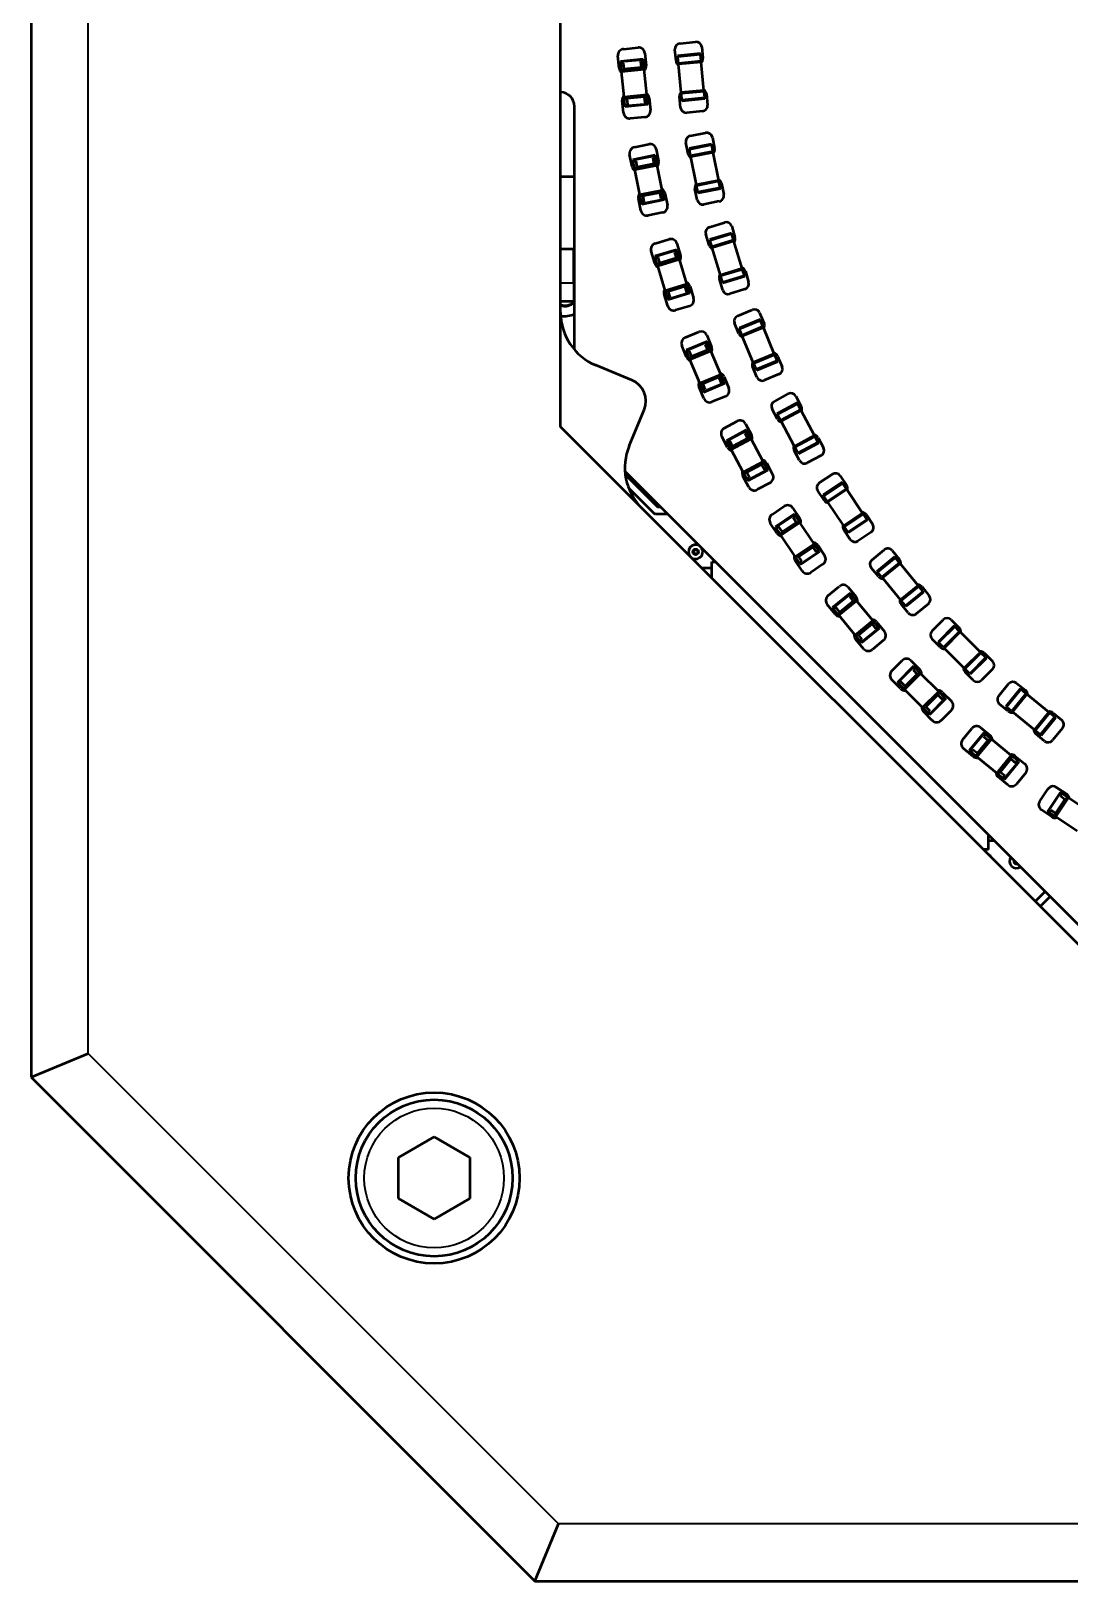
# Model space of a CAD drawing. Header units: inches. Extents: x -20.7 to 49, y -43 to 17.2.
# Drawn here: x 12.01 to 16.31, y -25.28 to -18.85 of the extents above; entities that cross this region are included whole.
import ezdxf

# ---------------------------------------------------------------- set-up
doc = ezdxf.new("R2010")
doc.units = ezdxf.units.IN
doc.header["$MEASUREMENT"] = 0
doc.layers.add('Visible (ANSI)', color=7, linetype='Continuous', lineweight=50)
doc.layers.add('Visible Narrow (ANSI)', color=7, linetype='Continuous', lineweight=35)

msp = doc.modelspace()

# ---------------------------------------------------------------- linework, layer by layer
at = {"layer": 'Visible (ANSI)'}
for p, q in [((12.0065, -14.1388), (12.0065, -23.1914)), ((14.201, -20.4958), (14.201, -16.8344)), ((14.4613, -18.9293), (14.5215, -18.9233)), ((14.5498, -18.9465), (14.5548, -18.9979)), ((14.6789, -18.9788), (14.6743, -18.9317)), ((14.7798, -18.9481), (14.6857, -18.9573)), ((14.6955, -18.9059), (14.7601, -18.8995)), ((14.7803, -18.9533), (14.7798, -18.9481)), ((14.786, -18.9207), (14.7906, -18.9678)), ((14.4432, -19.0089), (14.4381, -18.9575)), ((14.5433, -18.9716), (14.4493, -18.9809)), ((14.4496, -18.9844), (14.4493, -18.9809)), ((14.4502, -18.9897), (14.4496, -18.9844)), ((14.4619, -18.9885), (14.4502, -18.9897)), ((14.4528, -19.0161), (14.4502, -18.9897)), ((14.4528, -19.0161), (14.4645, -19.015)), ((14.4533, -19.022), (14.4528, -19.0161)), ((14.4533, -19.022), (14.5474, -19.0128)), ((14.4642, -19.0115), (14.4619, -18.9885)), ((14.4642, -19.0115), (14.4645, -19.015)), ((14.535, -19.008), (14.4645, -19.015)), ((14.5442, -18.9804), (14.5324, -18.9816)), ((14.5324, -18.9816), (14.5347, -19.0045)), ((14.5347, -19.0045), (14.535, -19.008)), ((14.535, -19.008), (14.5468, -19.0069)), ((14.5437, -18.9751), (14.5433, -18.9716)), ((14.5442, -18.9804), (14.5437, -18.9751)), ((14.5468, -19.0069), (14.5442, -18.9804)), ((14.5474, -19.0128), (14.5468, -19.0069)), ((14.5578, -19.1185), (14.5474, -19.0128)), ((14.6862, -18.9626), (14.6857, -18.9573)), ((14.6887, -18.9873), (14.6862, -18.9626)), ((14.6887, -18.9873), (14.6892, -18.9926)), ((14.7832, -18.9833), (14.6892, -18.9926)), ((14.7008, -19.1101), (14.6892, -18.9926)), ((14.7827, -18.978), (14.7803, -18.9533)), ((14.7827, -18.978), (14.7832, -18.9833)), ((14.7948, -19.1009), (14.7832, -18.9833)), ((14.4638, -19.1278), (14.4533, -19.022)), ((14.4614, -19.1941), (14.4563, -19.1426)), ((14.4638, -19.1278), (14.5578, -19.1185)), ((14.4643, -19.1337), (14.4638, -19.1278)), ((14.4643, -19.1337), (14.4761, -19.1325)), ((14.4669, -19.1601), (14.4643, -19.1337)), ((14.5466, -19.1256), (14.4761, -19.1325)), ((14.4761, -19.1325), (14.4764, -19.1361)), ((14.4787, -19.159), (14.4764, -19.1361)), ((14.5466, -19.1256), (14.5584, -19.1244)), ((14.5466, -19.1256), (14.547, -19.1291)), ((14.547, -19.1291), (14.5492, -19.152)), ((14.5584, -19.1244), (14.5578, -19.1185)), ((14.561, -19.1509), (14.5584, -19.1244)), ((14.568, -19.1316), (14.573, -19.1831)), ((14.698, -19.1727), (14.6934, -19.1257)), ((14.7948, -19.1009), (14.7008, -19.1101)), ((14.7013, -19.1154), (14.7008, -19.1101)), ((14.7037, -19.1401), (14.7013, -19.1154)), ((14.7037, -19.1401), (14.7042, -19.1454)), ((14.7983, -19.1361), (14.7042, -19.1454)), ((14.7953, -19.1061), (14.7948, -19.1009)), ((14.7978, -19.1308), (14.7953, -19.1061)), ((14.7978, -19.1308), (14.7983, -19.1361)), ((14.8051, -19.1147), (14.8097, -19.1617)), ((14.2577, -20.1751), (14.2577, -19.1671)), ((14.4669, -19.1601), (14.4787, -19.159)), ((14.4675, -19.1654), (14.4669, -19.1601)), ((14.4675, -19.1654), (14.4678, -19.1689)), ((14.5618, -19.1597), (14.4678, -19.1689)), ((14.5492, -19.152), (14.561, -19.1509)), ((14.5615, -19.1562), (14.561, -19.1509)), ((14.5615, -19.1562), (14.5618, -19.1597)), ((14.7885, -19.1875), (14.7239, -19.1939)), ((14.5499, -19.2113), (14.4896, -19.2172)), ((14.5072, -19.3356), (14.5666, -19.3238)), ((14.7287, -19.3636), (14.7195, -19.3173)), ((14.826, -19.3232), (14.7334, -19.3416)), ((14.738, -19.2895), (14.8018, -19.2768)), ((14.8271, -19.3284), (14.826, -19.3232)), ((14.8319, -19.3527), (14.8271, -19.3284)), ((14.8295, -19.2954), (14.8387, -19.3417)), ((14.497, -19.4166), (14.4869, -19.366)), ((14.593, -19.3697), (14.5003, -19.3881)), ((14.501, -19.3916), (14.5003, -19.3881)), ((14.5021, -19.3968), (14.501, -19.3916)), ((14.5136, -19.3945), (14.5021, -19.3968)), ((14.5072, -19.4229), (14.5021, -19.3968)), ((14.5181, -19.4171), (14.5136, -19.3945)), ((14.5947, -19.3784), (14.5831, -19.3807)), ((14.5831, -19.3807), (14.5876, -19.4033)), ((14.5937, -19.3732), (14.593, -19.3697)), ((14.5947, -19.3784), (14.5937, -19.3732)), ((14.5999, -19.4044), (14.5947, -19.3784)), ((14.5969, -19.3441), (14.607, -19.3947)), ((14.7344, -19.3468), (14.7334, -19.3416)), ((14.7392, -19.3712), (14.7344, -19.3468)), ((14.7392, -19.3712), (14.7403, -19.3764)), ((14.8329, -19.3579), (14.7403, -19.3764)), ((14.7633, -19.4922), (14.7403, -19.3764)), ((14.8319, -19.3527), (14.8329, -19.3579)), ((14.856, -19.4738), (14.8329, -19.3579)), ((14.2577, -19.4588), (14.201, -19.4588)), ((14.2577, -19.4588), (14.201, -19.4588)), ((14.5072, -19.4229), (14.5188, -19.4206)), ((14.5084, -19.4287), (14.5072, -19.4229)), ((14.5084, -19.4287), (14.6011, -19.4102)), ((14.5291, -19.5329), (14.5084, -19.4287)), ((14.5181, -19.4171), (14.5188, -19.4206)), ((14.5883, -19.4067), (14.5188, -19.4206)), ((14.5876, -19.4033), (14.5883, -19.4067)), ((14.5883, -19.4067), (14.5999, -19.4044)), ((14.6011, -19.4102), (14.5999, -19.4044)), ((14.6218, -19.5145), (14.6011, -19.4102)), ((14.5291, -19.5329), (14.6218, -19.5145)), ((14.6114, -19.5226), (14.5419, -19.5364)), ((14.6114, -19.5226), (14.623, -19.5203)), ((14.6114, -19.5226), (14.6121, -19.5261)), ((14.6121, -19.5261), (14.6166, -19.5486)), ((14.623, -19.5203), (14.6218, -19.5145)), ((14.6281, -19.5463), (14.623, -19.5203)), ((14.6332, -19.5265), (14.6433, -19.5772)), ((14.7667, -19.5548), (14.7575, -19.5084)), ((14.856, -19.4738), (14.7633, -19.4922)), ((14.7643, -19.4974), (14.7633, -19.4922)), ((14.7692, -19.5218), (14.7643, -19.4974)), ((14.7692, -19.5218), (14.7702, -19.527)), ((14.8629, -19.5085), (14.7702, -19.527)), ((14.857, -19.479), (14.856, -19.4738)), ((14.8619, -19.5033), (14.857, -19.479)), ((14.8619, -19.5033), (14.8629, -19.5085)), ((14.8676, -19.4865), (14.8768, -19.5329)), ((14.5333, -19.5991), (14.5232, -19.5484)), ((14.5303, -19.5387), (14.5291, -19.5329)), ((14.5303, -19.5387), (14.5419, -19.5364)), ((14.5355, -19.5648), (14.5303, -19.5387)), ((14.5355, -19.5648), (14.547, -19.5625)), ((14.5365, -19.57), (14.5355, -19.5648)), ((14.5365, -19.57), (14.5372, -19.5735)), ((14.6299, -19.555), (14.5372, -19.5735)), ((14.5419, -19.5364), (14.5426, -19.5399)), ((14.547, -19.5625), (14.5426, -19.5399)), ((14.6166, -19.5486), (14.6281, -19.5463)), ((14.6292, -19.5516), (14.6281, -19.5463)), ((14.6292, -19.5516), (14.6299, -19.555)), ((14.8582, -19.5606), (14.7945, -19.5733)), ((14.623, -19.6076), (14.5636, -19.6194)), ((14.818, -19.6671), (14.8801, -19.6482)), ((14.5927, -19.7354), (14.6506, -19.7179)), ((14.8159, -19.7418), (14.8022, -19.6965)), ((14.9088, -19.692), (14.8184, -19.7194)), ((14.82, -19.7245), (14.8184, -19.7194)), ((14.9104, -19.6971), (14.9088, -19.692)), ((14.9096, -19.664), (14.9233, -19.7092)), ((14.9176, -19.7208), (14.9104, -19.6971)), ((14.9176, -19.7208), (14.9191, -19.7259)), ((14.2577, -19.7588), (14.201, -19.7588)), ((14.2555, -19.8982), (14.2555, -19.7588)), ((14.5905, -19.8171), (14.5755, -19.7676)), ((14.6814, -19.761), (14.591, -19.7884)), ((14.684, -19.7694), (14.6727, -19.7729)), ((14.6727, -19.7729), (14.6794, -19.7949)), ((14.6825, -19.7643), (14.6814, -19.761)), ((14.684, -19.7694), (14.6825, -19.7643)), ((14.6829, -19.7351), (14.6979, -19.7845)), ((14.6917, -19.7949), (14.684, -19.7694)), ((14.8272, -19.7482), (14.82, -19.7245)), ((14.8272, -19.7482), (14.8287, -19.7533)), ((14.9191, -19.7259), (14.8287, -19.7533)), ((14.863, -19.8663), (14.8287, -19.7533)), ((14.9534, -19.8389), (14.9191, -19.7259)), ((14.5921, -19.7918), (14.591, -19.7884)), ((14.5936, -19.7969), (14.5921, -19.7918)), ((14.6049, -19.7934), (14.5936, -19.7969)), ((14.6013, -19.8223), (14.5936, -19.7969)), ((14.6013, -19.8223), (14.6126, -19.8189)), ((14.603, -19.8279), (14.6013, -19.8223)), ((14.603, -19.8279), (14.6934, -19.8005)), ((14.6339, -19.9297), (14.603, -19.8279)), ((14.6116, -19.8155), (14.6049, -19.7934)), ((14.6116, -19.8155), (14.6126, -19.8189)), ((14.6804, -19.7983), (14.6126, -19.8189)), ((14.6794, -19.7949), (14.6804, -19.7983)), ((14.6804, -19.7983), (14.6917, -19.7949)), ((14.6934, -19.8005), (14.6917, -19.7949)), ((14.7243, -19.9022), (14.6934, -19.8005)), ((14.9534, -19.8389), (14.863, -19.8663)), ((14.955, -19.844), (14.9534, -19.8389)), ((14.9622, -19.8677), (14.955, -19.844)), ((14.9662, -19.8505), (14.9799, -19.8957)), ((14.2555, -19.8982), (14.2555, -19.9738)), ((14.6339, -19.9297), (14.7243, -19.9022)), ((14.7147, -19.9113), (14.6469, -19.9319)), ((14.7147, -19.9113), (14.726, -19.9079)), ((14.7147, -19.9113), (14.7157, -19.9147)), ((14.7157, -19.9147), (14.7224, -19.9367)), ((14.726, -19.9079), (14.7243, -19.9022)), ((14.7337, -19.9333), (14.726, -19.9079)), ((14.7369, -19.9131), (14.7519, -19.9625)), ((14.8725, -19.9282), (14.8588, -19.883)), ((14.8645, -19.8714), (14.863, -19.8663)), ((14.8717, -19.8952), (14.8645, -19.8714)), ((14.8717, -19.8952), (14.8733, -19.9002)), ((14.9637, -19.8728), (14.8733, -19.9002)), ((14.9622, -19.8677), (14.9637, -19.8728)), ((14.201, -19.9738), (14.2555, -19.9738)), ((14.6445, -19.9951), (14.6295, -19.9457)), ((14.6356, -19.9353), (14.6339, -19.9297)), ((14.6356, -19.9353), (14.6469, -19.9319)), ((14.6433, -19.9607), (14.6356, -19.9353)), ((14.6433, -19.9607), (14.6546, -19.9573)), ((14.6449, -19.9658), (14.6433, -19.9607)), ((14.6449, -19.9658), (14.6459, -19.9692)), ((14.7363, -19.9418), (14.6459, -19.9692)), ((14.6469, -19.9319), (14.6479, -19.9353)), ((14.6546, -19.9573), (14.6479, -19.9353)), ((14.7224, -19.9367), (14.7337, -19.9333)), ((14.7353, -19.9384), (14.7337, -19.9333)), ((14.7353, -19.9384), (14.7363, -19.9418)), ((14.9641, -19.9251), (14.902, -19.944)), ((14.7346, -19.9948), (14.6767, -20.0123)), ((14.9345, -20.035), (14.9946, -20.0101)), ((15.0254, -20.0229), (15.0435, -20.0666)), ((14.717, -20.125), (14.7729, -20.1018)), ((14.9398, -20.1095), (14.9218, -20.0659)), ((15.0274, -20.0509), (14.9401, -20.087)), ((14.9422, -20.0919), (14.9401, -20.087)), ((14.9516, -20.1149), (14.9422, -20.0919)), ((15.041, -20.0836), (14.9537, -20.1198)), ((15.0294, -20.0558), (15.0274, -20.0509)), ((15.0389, -20.0787), (15.0294, -20.0558)), ((15.0389, -20.0787), (15.041, -20.0836)), ((15.0862, -20.1927), (15.041, -20.0836)), ((14.7228, -20.2065), (14.703, -20.1587)), ((14.8078, -20.1417), (14.7205, -20.1778)), ((14.8112, -20.1499), (14.8003, -20.1544)), ((14.8003, -20.1544), (14.8091, -20.1757)), ((14.8067, -20.1158), (14.8265, -20.1635)), ((14.8092, -20.145), (14.8078, -20.1417)), ((14.8112, -20.1499), (14.8092, -20.145)), ((14.8214, -20.1744), (14.8112, -20.1499)), ((14.9516, -20.1149), (14.9537, -20.1198)), ((14.9989, -20.2289), (14.9537, -20.1198)), ((14.7219, -20.1811), (14.7205, -20.1778)), ((14.7239, -20.186), (14.7219, -20.1811)), ((14.7348, -20.1815), (14.7239, -20.186)), ((14.7341, -20.2106), (14.7239, -20.186)), ((14.7341, -20.2106), (14.745, -20.2061)), ((14.7363, -20.216), (14.7341, -20.2106)), ((14.7436, -20.2028), (14.7348, -20.1815)), ((14.7363, -20.216), (14.8236, -20.1799)), ((14.777, -20.3142), (14.7363, -20.216)), ((14.7436, -20.2028), (14.745, -20.2061)), ((14.8105, -20.1789), (14.745, -20.2061)), ((14.8091, -20.1757), (14.8105, -20.1789)), ((14.8105, -20.1789), (14.8214, -20.1744)), ((14.8236, -20.1799), (14.8214, -20.1744)), ((14.8643, -20.2781), (14.8236, -20.1799)), ((15.0862, -20.1927), (14.9989, -20.2289)), ((15.0009, -20.2338), (14.9989, -20.2289)), ((15.0104, -20.2567), (15.0009, -20.2338)), ((15.0997, -20.2255), (15.0124, -20.2616)), ((15.0882, -20.1976), (15.0862, -20.1927)), ((15.0977, -20.2206), (15.0882, -20.1976)), ((15.0977, -20.2206), (15.0997, -20.2255)), ((15.1, -20.203), (15.1181, -20.2466)), ((14.4956, -20.3015), (14.3468, -20.2398)), ((14.777, -20.3142), (14.8643, -20.2781)), ((14.8557, -20.2881), (14.7902, -20.3152)), ((14.8557, -20.2881), (14.8666, -20.2835)), ((14.8557, -20.2881), (14.857, -20.2913)), ((14.857, -20.2913), (14.8658, -20.3126)), ((14.8666, -20.2835), (14.8643, -20.2781)), ((14.8768, -20.3081), (14.8666, -20.2835)), ((14.8779, -20.2876), (14.8976, -20.3354)), ((15.0144, -20.2896), (14.9963, -20.2459)), ((15.0104, -20.2567), (15.0124, -20.2616)), ((15.1053, -20.2775), (15.0453, -20.3023)), ((14.794, -20.3783), (14.7742, -20.3306)), ((14.7793, -20.3197), (14.777, -20.3142)), ((14.7793, -20.3197), (14.7902, -20.3152)), ((14.7895, -20.3442), (14.7793, -20.3197)), ((14.7895, -20.3442), (14.8004, -20.3397)), ((14.7915, -20.3492), (14.7895, -20.3442)), ((14.7902, -20.3152), (14.7916, -20.3184)), ((14.7915, -20.3492), (14.7928, -20.3524)), ((14.8004, -20.3397), (14.7916, -20.3184)), ((14.8801, -20.3163), (14.7928, -20.3524)), ((14.8658, -20.3126), (14.8768, -20.3081)), ((14.8788, -20.313), (14.8768, -20.3081)), ((14.8788, -20.313), (14.8801, -20.3163)), ((15.0866, -20.3897), (15.1439, -20.3591)), ((14.4851, -20.5737), (14.5467, -20.4249)), ((14.8837, -20.3691), (14.8277, -20.3923)), ((15.0992, -20.4634), (15.0769, -20.4217)), ((15.1806, -20.3964), (15.0973, -20.441)), ((15.1973, -20.4277), (15.114, -20.4722)), ((15.1759, -20.3688), (15.1981, -20.4105)), ((15.1831, -20.4011), (15.1806, -20.3964)), ((15.1948, -20.423), (15.1831, -20.4011)), ((15.1948, -20.423), (15.1973, -20.4277)), ((15.253, -20.5318), (15.1973, -20.4277)), ((14.8789, -20.5005), (14.9323, -20.4719)), ((14.9672, -20.4825), (14.9916, -20.5281)), ((15.0998, -20.4456), (15.0973, -20.441)), ((15.1115, -20.4675), (15.0998, -20.4456)), ((15.1115, -20.4675), (15.114, -20.4722)), ((15.1696, -20.5764), (15.114, -20.4722)), ((16.79, -23.0848), (14.201, -20.4958)), ((14.8926, -20.581), (14.8683, -20.5354)), ((14.9709, -20.5082), (14.8876, -20.5527)), ((14.8892, -20.5558), (14.8876, -20.5527)), ((14.8918, -20.5605), (14.8892, -20.5558)), ((14.9022, -20.555), (14.8918, -20.5605)), ((14.913, -20.5753), (14.9022, -20.555)), ((14.9071, -20.5892), (14.9904, -20.5446)), ((14.9772, -20.545), (14.9147, -20.5784)), ((14.9751, -20.516), (14.9647, -20.5216)), ((14.9647, -20.5216), (14.9755, -20.5419)), ((14.9726, -20.5113), (14.9709, -20.5082)), ((14.9751, -20.516), (14.9726, -20.5113)), ((14.9876, -20.5394), (14.9751, -20.516)), ((14.9755, -20.5419), (14.9772, -20.545)), ((14.9772, -20.545), (14.9876, -20.5394)), ((14.9904, -20.5446), (14.9876, -20.5394)), ((15.0405, -20.6384), (14.9904, -20.5446)), ((15.253, -20.5318), (15.1696, -20.5764)), ((15.2555, -20.5365), (15.253, -20.5318)), ((15.2672, -20.5584), (15.2555, -20.5365)), ((15.2672, -20.5584), (15.2697, -20.5631)), ((15.2677, -20.5407), (15.29, -20.5823)), ((14.9043, -20.584), (14.8918, -20.5605)), ((14.9043, -20.584), (14.9147, -20.5784)), ((14.9071, -20.5892), (14.9043, -20.584)), ((14.9572, -20.6829), (14.9071, -20.5892)), ((14.913, -20.5753), (14.9147, -20.5784)), ((15.1911, -20.6352), (15.1688, -20.5936)), ((15.1721, -20.5811), (15.1696, -20.5764)), ((15.1838, -20.6029), (15.1721, -20.5811)), ((15.1838, -20.6029), (15.1863, -20.6076)), ((15.2697, -20.5631), (15.1863, -20.6076)), ((15.2803, -20.6143), (15.223, -20.6449)), ((16.6051, -22.8181), (14.4677, -20.6807)), ((14.9572, -20.6829), (15.0405, -20.6384)), ((14.96, -20.6881), (14.9572, -20.6829)), ((14.96, -20.6881), (14.9704, -20.6826)), ((15.0329, -20.6492), (14.9704, -20.6826)), ((14.9704, -20.6826), (14.972, -20.6857)), ((14.9829, -20.706), (14.972, -20.6857)), ((15.06, -20.6748), (14.9767, -20.7194)), ((15.0329, -20.6492), (15.0433, -20.6436)), ((15.0329, -20.6492), (15.0345, -20.6523)), ((15.0345, -20.6523), (15.0454, -20.6726)), ((15.0433, -20.6436), (15.0405, -20.6384)), ((15.0558, -20.667), (15.0433, -20.6436)), ((15.0454, -20.6726), (15.0558, -20.667)), ((15.0549, -20.6466), (15.0793, -20.6922)), ((15.0583, -20.6717), (15.0558, -20.667)), ((15.0583, -20.6717), (15.06, -20.6748)), ((14.469, -20.6941), (14.6024, -20.8275)), ((14.5881, -20.8546), (14.4831, -20.7495)), ((14.9803, -20.745), (14.956, -20.6995)), ((14.9725, -20.7116), (14.96, -20.6881)), ((14.9725, -20.7116), (14.9829, -20.706)), ((14.975, -20.7163), (14.9725, -20.7116)), ((14.975, -20.7163), (14.9767, -20.7194)), ((15.0687, -20.7271), (15.0153, -20.7557)), ((15.2727, -20.7278), (15.3267, -20.6917)), ((15.3669, -20.7253), (15.2883, -20.7778)), ((15.3595, -20.6983), (15.3857, -20.7375)), ((15.3698, -20.7297), (15.3669, -20.7253)), ((15.3836, -20.7503), (15.3698, -20.7297)), ((15.3836, -20.7503), (15.3866, -20.7547)), ((15.2924, -20.7999), (15.2662, -20.7606)), ((15.2913, -20.7822), (15.2883, -20.7778)), ((15.3051, -20.8028), (15.2913, -20.7822)), ((15.3051, -20.8028), (15.308, -20.8072)), ((15.3866, -20.7547), (15.308, -20.8072)), ((15.3736, -20.9054), (15.308, -20.8072)), ((15.4522, -20.853), (15.3866, -20.7547)), ((14.5935, -20.8568), (14.5881, -20.8546)), ((14.6438, -20.8568), (14.5935, -20.8568)), ((14.6024, -20.8275), (14.6145, -20.8275)), ((15.0768, -20.8583), (15.1271, -20.8246)), ((15.1691, -20.8569), (15.0906, -20.9094)), ((15.163, -20.8318), (15.1917, -20.8747)), ((15.1741, -20.8643), (15.1642, -20.8709)), ((15.1642, -20.8709), (15.177, -20.89)), ((15.1711, -20.8599), (15.1691, -20.8569)), ((15.1741, -20.8643), (15.1711, -20.8599)), ((15.1888, -20.8864), (15.1741, -20.8643)), ((15.4522, -20.853), (15.3736, -20.9054)), ((15.4551, -20.8574), (15.4522, -20.853)), ((15.4689, -20.878), (15.4551, -20.8574)), ((15.4678, -20.8603), (15.494, -20.8996)), ((15.4689, -20.878), (15.4719, -20.8824)), ((15.0984, -20.9371), (15.0697, -20.8941)), ((15.0925, -20.9124), (15.0906, -20.9094)), ((15.0955, -20.9168), (15.0925, -20.9124)), ((15.1053, -20.9102), (15.0955, -20.9168)), ((15.1103, -20.9389), (15.0955, -20.9168)), ((15.1181, -20.9294), (15.1053, -20.9102)), ((15.1103, -20.9389), (15.1201, -20.9323)), ((15.1135, -20.9438), (15.1103, -20.9389)), ((15.1135, -20.9438), (15.1921, -20.8913)), ((15.1726, -21.0322), (15.1135, -20.9438)), ((15.1181, -20.9294), (15.1201, -20.9323)), ((15.179, -20.893), (15.1201, -20.9323)), ((15.177, -20.89), (15.179, -20.893)), ((15.179, -20.893), (15.1888, -20.8864)), ((15.1921, -20.8913), (15.1888, -20.8864)), ((15.2512, -20.9797), (15.1921, -20.8913)), ((15.3766, -20.9099), (15.3736, -20.9054)), ((15.4007, -20.9619), (15.3745, -20.9226)), ((15.3904, -20.9305), (15.3766, -20.9099)), ((15.3904, -20.9305), (15.3933, -20.9349)), ((15.4719, -20.8824), (15.3933, -20.9349)), ((15.4875, -20.9324), (15.4335, -20.9684)), ((15.1726, -21.0322), (15.2512, -20.9797)), ((15.2446, -20.9912), (15.1857, -21.0305)), ((15.2446, -20.9912), (15.2544, -20.9846)), ((15.2446, -20.9912), (15.2466, -20.9941)), ((15.2466, -20.9941), (15.2594, -21.0133)), ((15.2544, -20.9846), (15.2512, -20.9797)), ((15.2692, -21.0067), (15.2544, -20.9846)), ((15.2594, -21.0133), (15.2692, -21.0067)), ((15.2663, -20.9864), (15.295, -21.0294)), ((15.2722, -21.0111), (15.2692, -21.0067)), ((15.4911, -21.0461), (15.5413, -21.0049)), ((15.5745, -21.0081), (15.6045, -21.0447)), ((14.8276, -21.0549), (14.8419, -21.0549)), ((14.8276, -21.1224), (14.8276, -21.0549)), ((15.1759, -21.0371), (15.1726, -21.0322)), ((15.2017, -21.0917), (15.173, -21.0488)), ((15.1759, -21.0371), (15.1857, -21.0305)), ((15.1906, -21.0592), (15.1759, -21.0371)), ((15.1857, -21.0305), (15.1877, -21.0335)), ((15.2005, -21.0526), (15.1877, -21.0335)), ((15.1906, -21.0592), (15.2005, -21.0526)), ((15.1936, -21.0636), (15.1906, -21.0592)), ((15.1936, -21.0636), (15.1956, -21.0666)), ((15.2741, -21.0141), (15.1956, -21.0666)), ((15.2879, -21.0652), (15.2376, -21.0989)), ((15.2722, -21.0111), (15.2741, -21.0141)), ((15.5845, -21.0343), (15.5115, -21.0943)), ((15.607, -21.0617), (15.534, -21.1216)), ((15.5879, -21.0384), (15.5845, -21.0343)), ((15.6036, -21.0576), (15.5879, -21.0384)), ((15.6036, -21.0576), (15.607, -21.0617)), ((15.6819, -21.153), (15.607, -21.0617)), ((14.7844, -21.0792), (14.8276, -21.0792)), ((14.827, -21.1218), (14.827, -21.0844)), ((14.827, -21.0844), (14.8276, -21.0844)), ((15.5178, -21.1158), (15.4878, -21.0793)), ((15.5149, -21.0984), (15.5115, -21.0943)), ((15.5306, -21.1175), (15.5149, -21.0984)), ((15.5306, -21.1175), (15.534, -21.1216)), ((15.6089, -21.2129), (15.534, -21.1216)), ((15.3088, -21.1949), (15.3556, -21.1565)), ((15.4006, -21.1846), (15.3275, -21.2445)), ((15.392, -21.1601), (15.4248, -21.2001)), ((15.4062, -21.1914), (15.3971, -21.1989)), ((15.3971, -21.1989), (15.4117, -21.2167)), ((15.4028, -21.1873), (15.4006, -21.1846)), ((15.4062, -21.1914), (15.4028, -21.1873)), ((15.4231, -21.212), (15.4062, -21.1914)), ((15.6819, -21.153), (15.6089, -21.2129)), ((15.7044, -21.1804), (15.6314, -21.2403)), ((15.6853, -21.1571), (15.6819, -21.153)), ((15.701, -21.1763), (15.6853, -21.1571)), ((15.6982, -21.1588), (15.7281, -21.1953)), ((15.701, -21.1763), (15.7044, -21.1804)), ((15.338, -21.2713), (15.3052, -21.2313)), ((15.3298, -21.2473), (15.3275, -21.2445)), ((15.3332, -21.2514), (15.3298, -21.2473)), ((15.3423, -21.2439), (15.3332, -21.2514)), ((15.35, -21.2719), (15.3332, -21.2514)), ((15.3569, -21.2617), (15.3423, -21.2439)), ((15.35, -21.2719), (15.3592, -21.2644)), ((15.3538, -21.2765), (15.4268, -21.2165)), ((15.3569, -21.2617), (15.3592, -21.2644)), ((15.4139, -21.2195), (15.3592, -21.2644)), ((15.4117, -21.2167), (15.4139, -21.2195)), ((15.4139, -21.2195), (15.4231, -21.212)), ((15.4268, -21.2165), (15.4231, -21.212)), ((15.4942, -21.2987), (15.4268, -21.2165)), ((15.6123, -21.217), (15.6089, -21.2129)), ((15.6414, -21.2665), (15.6114, -21.23)), ((15.628, -21.2362), (15.6123, -21.217)), ((15.628, -21.2362), (15.6314, -21.2403)), ((15.7249, -21.2286), (15.6746, -21.2698)), ((15.3538, -21.2765), (15.35, -21.2719)), ((15.4212, -21.3586), (15.3538, -21.2765)), ((15.4212, -21.3586), (15.4942, -21.2987)), ((15.4889, -21.3108), (15.4341, -21.3557)), ((15.4889, -21.3108), (15.498, -21.3033)), ((15.4889, -21.3108), (15.4911, -21.3135)), ((15.4911, -21.3135), (15.5057, -21.3313)), ((15.498, -21.3033), (15.4942, -21.2987)), ((15.5148, -21.3238), (15.498, -21.3033)), ((15.5057, -21.3313), (15.5148, -21.3238)), ((15.51, -21.3039), (15.5428, -21.3439)), ((15.5182, -21.3279), (15.5148, -21.3238)), ((15.5182, -21.3279), (15.5205, -21.3307)), ((15.7396, -21.3414), (15.7855, -21.2955)), ((15.8314, -21.3205), (15.7646, -21.3873)), ((15.8189, -21.2955), (15.8523, -21.3289)), ((15.8352, -21.3243), (15.8314, -21.3205)), ((15.8527, -21.3418), (15.8352, -21.3243)), ((15.4249, -21.3632), (15.4212, -21.3586)), ((15.456, -21.4151), (15.4233, -21.3751)), ((15.4249, -21.3632), (15.4341, -21.3557)), ((15.4418, -21.3838), (15.4249, -21.3632)), ((15.4341, -21.3557), (15.4363, -21.3585)), ((15.4509, -21.3763), (15.4363, -21.3585)), ((15.4418, -21.3838), (15.4509, -21.3763)), ((15.4452, -21.3879), (15.4418, -21.3838)), ((15.4452, -21.3879), (15.4474, -21.3906)), ((15.5205, -21.3307), (15.4474, -21.3906)), ((15.5392, -21.3802), (15.4924, -21.4186)), ((15.773, -21.4082), (15.7396, -21.3748)), ((15.7684, -21.3911), (15.7646, -21.3873)), ((15.7859, -21.4086), (15.7684, -21.3911)), ((15.8565, -21.3456), (15.7897, -21.4124)), ((15.8527, -21.3418), (15.8565, -21.3456)), ((15.94, -21.4291), (15.8565, -21.3456)), ((15.7859, -21.4086), (15.7897, -21.4124)), ((15.8732, -21.4959), (15.7897, -21.4124)), ((15.94, -21.4291), (15.8732, -21.4959)), ((15.965, -21.4541), (15.8982, -21.5209)), ((15.9437, -21.4328), (15.94, -21.4291)), ((15.9613, -21.4504), (15.9437, -21.4328)), ((15.9567, -21.4333), (15.9901, -21.4667)), ((15.9613, -21.4504), (15.965, -21.4541)), ((15.5727, -21.5073), (15.6155, -21.4645)), ((15.663, -21.488), (15.5962, -21.5548)), ((15.6255, -21.584), (15.6923, -21.5172)), ((15.6797, -21.5214), (15.6296, -21.5715)), ((15.6521, -21.4645), (15.6886, -21.501)), ((15.6693, -21.4942), (15.6609, -21.5026)), ((15.6609, -21.5026), (15.6772, -21.5189)), ((15.6655, -21.4905), (15.663, -21.488)), ((15.6693, -21.4942), (15.6655, -21.4905)), ((15.6881, -21.513), (15.6693, -21.4942)), ((15.6772, -21.5189), (15.6797, -21.5214)), ((15.6797, -21.5214), (15.6881, -21.513)), ((15.6923, -21.5172), (15.6881, -21.513)), ((15.7674, -21.5924), (15.6923, -21.5172)), ((15.8769, -21.4997), (15.8732, -21.4959)), ((15.8945, -21.5172), (15.8769, -21.4997)), ((15.9108, -21.546), (15.8774, -21.5126)), ((15.8945, -21.5172), (15.8982, -21.5209)), ((15.9901, -21.5001), (15.9442, -21.546)), ((15.6093, -21.5803), (15.5727, -21.5438)), ((15.5987, -21.5573), (15.5962, -21.5548)), ((15.6025, -21.561), (15.5987, -21.5573)), ((15.6108, -21.5527), (15.6025, -21.561)), ((15.6213, -21.5798), (15.6025, -21.561)), ((15.6271, -21.569), (15.6108, -21.5527)), ((15.6213, -21.5798), (15.6296, -21.5715)), ((15.6255, -21.584), (15.6213, -21.5798)), ((15.7006, -21.6592), (15.6255, -21.584)), ((15.6271, -21.569), (15.6296, -21.5715)), ((16.0158, -21.6109), (16.057, -21.5607)), ((16.1052, -21.5811), (16.0452, -21.6542)), ((16.0902, -21.5574), (16.1268, -21.5874)), ((16.1093, -21.5845), (16.1052, -21.5811)), ((16.1284, -21.6002), (16.1093, -21.5845)), ((15.7006, -21.6592), (15.7674, -21.5924)), ((15.7633, -21.6049), (15.7131, -21.655)), ((15.7967, -21.6216), (15.7298, -21.6884)), ((15.7633, -21.6049), (15.7716, -21.5965)), ((15.7633, -21.6049), (15.7658, -21.6074)), ((15.7658, -21.6074), (15.782, -21.6237)), ((15.7716, -21.5965), (15.7674, -21.5924)), ((15.7904, -21.6153), (15.7716, -21.5965)), ((15.782, -21.6237), (15.7904, -21.6153)), ((15.7836, -21.596), (15.8202, -21.6325)), ((15.7942, -21.6191), (15.7904, -21.6153)), ((15.7942, -21.6191), (15.7967, -21.6216)), ((16.0556, -21.6741), (16.0191, -21.6442)), ((16.1326, -21.6036), (16.0726, -21.6767)), ((16.1284, -21.6002), (16.1326, -21.6036)), ((16.2239, -21.6785), (16.1326, -21.6036)), ((15.7048, -21.6633), (15.7006, -21.6592)), ((15.7408, -21.7119), (15.7043, -21.6753)), ((15.7048, -21.6633), (15.7131, -21.655)), ((15.7236, -21.6821), (15.7048, -21.6633)), ((15.7131, -21.655), (15.7157, -21.6575)), ((15.7319, -21.6738), (15.7157, -21.6575)), ((15.7236, -21.6821), (15.7319, -21.6738)), ((15.7273, -21.6859), (15.7236, -21.6821)), ((15.7273, -21.6859), (15.7298, -21.6884)), ((15.8202, -21.6691), (15.7773, -21.7119)), ((16.0493, -21.6575), (16.0452, -21.6542)), ((16.0685, -21.6733), (16.0493, -21.6575)), ((16.0685, -21.6733), (16.0726, -21.6767)), ((16.1639, -21.7516), (16.0726, -21.6767)), ((16.2239, -21.6785), (16.1639, -21.7516)), ((16.2512, -21.701), (16.1913, -21.7741)), ((16.228, -21.6819), (16.2239, -21.6785)), ((16.2471, -21.6976), (16.228, -21.6819)), ((16.2409, -21.6811), (16.2774, -21.711)), ((16.2471, -21.6976), (16.2512, -21.701)), ((15.866, -21.7922), (15.9044, -21.7454)), ((15.954, -21.7641), (15.894, -21.8372)), ((15.9407, -21.7418), (15.9807, -21.7746)), ((15.9608, -21.7698), (15.9533, -21.7789)), ((15.9533, -21.7789), (15.9711, -21.7935)), ((15.9567, -21.7664), (15.954, -21.7641)), ((15.9608, -21.7698), (15.9567, -21.7664)), ((15.9814, -21.7866), (15.9608, -21.7698)), ((16.168, -21.755), (16.1639, -21.7516)), ((16.1872, -21.7707), (16.168, -21.755)), ((16.2062, -21.7978), (16.1697, -21.7678)), ((16.1872, -21.7707), (16.1913, -21.7741)), ((16.2807, -21.7443), (16.2395, -21.7945)), ((15.9095, -21.8614), (15.8696, -21.8286)), ((15.8968, -21.8394), (15.894, -21.8372)), ((15.9009, -21.8428), (15.8968, -21.8394)), ((15.9084, -21.8337), (15.9009, -21.8428)), ((15.9214, -21.8597), (15.9009, -21.8428)), ((15.9262, -21.8483), (15.9084, -21.8337)), ((15.926, -21.8634), (15.9859, -21.7904)), ((15.9739, -21.7958), (15.9289, -21.8505)), ((15.9711, -21.7935), (15.9739, -21.7958)), ((15.9739, -21.7958), (15.9814, -21.7866)), ((15.9859, -21.7904), (15.9814, -21.7866)), ((16.0681, -21.8578), (15.9859, -21.7904)), ((15.9214, -21.8597), (15.9289, -21.8505)), ((15.926, -21.8634), (15.9214, -21.8597)), ((16.0081, -21.9309), (15.926, -21.8634)), ((15.9262, -21.8483), (15.9289, -21.8505)), ((16.0081, -21.9309), (16.0681, -21.8578)), ((16.0652, -21.8707), (16.0202, -21.9255)), ((16.1, -21.884), (16.0401, -21.9571)), ((16.0652, -21.8707), (16.0727, -21.8616)), ((16.0652, -21.8707), (16.0679, -21.8729)), ((16.0679, -21.8729), (16.0857, -21.8875)), ((16.0727, -21.8616), (16.0681, -21.8578)), ((16.0932, -21.8784), (16.0727, -21.8616)), ((16.0845, -21.8599), (16.1245, -21.8926)), ((16.0857, -21.8875), (16.0932, -21.8784)), ((16.0973, -21.8818), (16.0932, -21.8784)), ((16.0973, -21.8818), (16.1, -21.884)), ((16.0127, -21.9346), (16.0081, -21.9309)), ((16.0127, -21.9346), (16.0202, -21.9255)), ((16.0333, -21.9515), (16.0127, -21.9346)), ((16.0533, -21.9794), (16.0134, -21.9466)), ((16.0202, -21.9255), (16.0229, -21.9277)), ((16.0407, -21.9423), (16.0229, -21.9277)), ((16.0333, -21.9515), (16.0407, -21.9423)), ((16.0374, -21.9548), (16.0333, -21.9515)), ((16.0374, -21.9548), (16.0401, -21.9571)), ((16.1281, -21.929), (16.0897, -21.9758)), ((16.1858, -22.0471), (16.2194, -21.9967)), ((16.2706, -22.0105), (16.2181, -22.0891)), ((16.2194, -21.9967), (16.2265, -21.9896)), ((16.2524, -22.112), (16.3049, -22.0335)), ((16.2552, -21.9896), (16.2982, -22.0183)), ((16.2735, -22.0125), (16.2706, -22.0105)), ((16.2779, -22.0154), (16.2714, -22.0252)), ((16.2714, -22.0252), (16.2905, -22.038)), ((16.2779, -22.0154), (16.2735, -22.0125)), ((16.3, -22.0302), (16.2779, -22.0154)), ((16.2935, -22.04), (16.3, -22.0302)), ((16.3049, -22.0335), (16.3, -22.0302)), ((16.3933, -22.0925), (16.3049, -22.0335)), ((16.2358, -22.1116), (16.1929, -22.0829)), ((16.221, -22.091), (16.2181, -22.0891)), ((16.2254, -22.094), (16.221, -22.091)), ((16.232, -22.0842), (16.2254, -22.094)), ((16.2475, -22.1087), (16.2254, -22.094)), ((16.2511, -22.097), (16.232, -22.0842)), ((16.2475, -22.1087), (16.2541, -22.0989)), ((16.2511, -22.097), (16.2541, -22.0989)), ((16.2935, -22.04), (16.2541, -22.0989)), ((16.2905, -22.038), (16.2935, -22.04)), ((16.2524, -22.112), (16.2475, -22.1087)), ((16.3408, -22.1711), (16.2524, -22.112)), ((15.9732, -22.2478), (15.9732, -22.1863)), ((15.9738, -22.2183), (15.9732, -22.2183)), ((15.9738, -22.2183), (15.9738, -22.1868)), ((15.9986, -22.2116), (15.9738, -22.2116)), ((15.9732, -22.2478), (15.953, -22.2478)), ((16.2056, -22.4247), (16.2056, -22.4186)), ((16.1677, -22.4626), (16.2056, -22.4247)), ((16.2293, -22.4424), (16.1884, -22.4833)), ((12.0065, -23.1914), (12.2427, -23.0935)), ((12.0065, -23.1914), (14.0944, -25.2793)), ((13.5292, -23.5237), (13.6768, -23.4385)), ((13.6768, -23.4385), (13.8245, -23.5237)), ((13.5292, -23.6942), (13.5292, -23.5237)), ((13.8245, -23.5237), (13.8245, -23.6942)), ((13.6768, -23.7794), (13.5292, -23.6942)), ((13.8245, -23.6942), (13.6768, -23.7794)), ((14.0944, -25.2793), (14.1923, -25.043)), ((14.0944, -25.2793), (23.1469, -25.2793))]:
    msp.add_line(p, q, dxfattribs=at)
for centre, radius in [((14.7605, -21.0135), 0.0118), ((14.7605, -21.0135), 0.0103), ((14.7605, -21.0135), 0.00886), ((13.6768, -23.6089), 0.3543), ((13.6768, -23.6089), 0.3248)]:
    msp.add_circle(centre, radius, dxfattribs=at)
for centre, radius, start, end in [((14.4638, -18.955), 0.0258, 95.62435, 185.62555), ((14.524, -18.949), 0.0258, 5.62435, 95.62555), ((14.6978, -18.9294), 0.0236, 95.62512, 185.62495), ((14.7625, -18.9231), 0.0236, 5.62532, 95.62444), ((14.4689, -19.0064), 0.0258, 185.62435, 234.54268), ((14.5291, -19.0005), 0.0258, 316.70682, 5.62555), ((14.7024, -18.9764), 0.0236, 185.62532, 236.94244), ((14.7671, -18.9701), 0.0236, 314.3072, 5.62495), ((14.1986, -19.1671), 0.0591, 0.00007, 87.73494), ((14.482, -19.1401), 0.0258, 136.70682, 185.62555), ((14.5423, -19.1342), 0.0258, 5.62435, 54.54268), ((14.7169, -19.1234), 0.0236, 134.3072, 185.62495), ((14.7816, -19.117), 0.0236, 5.62532, 56.94244), ((14.4871, -19.1915), 0.0258, 185.62435, 275.62555), ((14.5473, -19.1856), 0.0258, 275.62435, 5.62555), ((14.7215, -19.1704), 0.0236, 185.62532, 275.62444), ((14.7862, -19.164), 0.0236, 275.62512, 5.62495), ((14.5122, -19.3609), 0.0258, 101.24958, 191.25039), ((14.5716, -19.3491), 0.0258, 11.24957, 101.25071), ((14.7427, -19.3127), 0.0236, 101.24991, 191.25006), ((14.8064, -19.3), 0.0236, 11.25049, 101.24948), ((14.5817, -19.3998), 0.0258, 322.33234, 11.25039), ((14.7519, -19.359), 0.0236, 191.25049, 242.56777), ((14.8156, -19.3463), 0.0236, 319.93232, 11.25006), ((14.5223, -19.4116), 0.0258, 191.24957, 240.16812), ((14.5485, -19.5434), 0.0258, 142.33234, 191.25039), ((14.6079, -19.5316), 0.0258, 11.24957, 60.16812), ((14.7807, -19.5038), 0.0236, 139.93232, 191.25006), ((14.8444, -19.4911), 0.0236, 11.25049, 62.56777), ((14.618, -19.5822), 0.0258, 281.24958, 11.25039), ((14.7899, -19.5501), 0.0236, 191.25049, 281.24948), ((14.8536, -19.5375), 0.0236, 281.24991, 11.25006), ((14.5586, -19.594), 0.0258, 191.24957, 281.25071), ((14.887, -19.6708), 0.0236, 16.87526, 106.87479), ((14.6581, -19.7426), 0.0258, 16.87487, 106.8752), ((14.8248, -19.6897), 0.0236, 106.87545, 196.87424), ((14.9007, -19.716), 0.0236, 325.55742, 16.87424), ((14.6002, -19.7601), 0.0258, 106.87495, 196.87545), ((14.6731, -19.792), 0.0258, 327.95721, 16.87545), ((14.8386, -19.7349), 0.0236, 196.87526, 248.1928), ((14.2177, -19.936), 0.1004, 66.55795, 67.88476), ((14.6152, -19.8096), 0.0258, 196.87487, 245.79264), ((14.9436, -19.8573), 0.0236, 16.87526, 68.1928), ((14.2177, -19.936), 0.0591, 47.44516, 50.2082), ((14.2177, -19.936), 0.0561, 44.61109, 47.64796), ((14.2177, -19.936), 0.0561, 44.61109, 47.64796), ((14.7121, -19.9206), 0.0258, 16.87487, 65.79264), ((14.8814, -19.8762), 0.0236, 145.55742, 196.87424), ((14.9573, -19.9025), 0.0236, 286.87545, 16.87424), ((14.2177, -19.936), 0.0561, 252.59415, 315.38891), ((14.2177, -19.936), 0.0561, 252.59415, 315.38891), ((14.2177, -19.936), 0.0591, 253.49008, 312.55484), ((14.6542, -19.9382), 0.0258, 147.95721, 196.87545), ((14.7271, -19.97), 0.0258, 286.87495, 16.87545), ((14.8951, -19.9214), 0.0236, 196.87526, 286.87479), ((14.4372, -20.0216), 0.2362, 180, 247.5), ((14.2177, -19.936), 0.1004, 260.59808, 293.44205), ((14.6692, -19.9876), 0.0258, 196.87487, 286.8752), ((14.9436, -20.0568), 0.0236, 112.50034, 202.49981), ((15.0036, -20.032), 0.0236, 22.50071, 112.49943), ((14.7828, -20.1257), 0.0258, 22.49996, 112.49996), ((15.0217, -20.0756), 0.0236, 331.18246, 22.49981), ((14.7269, -20.1488), 0.0258, 112.49996, 202.49996), ((14.8026, -20.1734), 0.0258, 333.58225, 22.49996), ((14.9617, -20.1005), 0.0236, 202.50071, 253.81751), ((14.7467, -20.1966), 0.0258, 202.49996, 251.41762), ((15.0182, -20.2369), 0.0236, 151.18246, 202.49981), ((15.0782, -20.212), 0.0236, 22.50071, 73.81751), ((14.4594, -20.3887), 0.0945, 337.5, 67.5), ((14.854, -20.2975), 0.0258, 22.49996, 71.41762), ((15.0362, -20.2805), 0.0236, 202.50071, 292.49943), ((15.0963, -20.2557), 0.0236, 292.50034, 22.49981), ((14.7981, -20.3207), 0.0258, 153.58225, 202.49996), ((14.8738, -20.3453), 0.0258, 292.49996, 22.49996), ((15.155, -20.3799), 0.0236, 28.12537, 118.12452), ((14.8179, -20.3684), 0.0258, 202.49996, 292.49996), ((15.0977, -20.4106), 0.0236, 118.12537, 208.12452), ((15.1773, -20.4216), 0.0236, 336.80726, 28.12452), ((14.9445, -20.4947), 0.0258, 28.12491, 118.12525), ((15.12, -20.4522), 0.0236, 208.12537, 259.44254), ((14.8911, -20.5232), 0.0258, 118.12419, 208.1255), ((14.9688, -20.5403), 0.0258, 339.20697, 28.1255), ((15.2469, -20.5518), 0.0236, 28.12537, 79.44254), ((14.7033, -20.6641), 0.2362, 157.5, 225), ((14.9154, -20.5688), 0.0258, 208.12491, 257.04289), ((15.1896, -20.5824), 0.0236, 156.80726, 208.12452), ((15.2692, -20.5935), 0.0236, 298.12537, 28.12452), ((14.9788, -20.6873), 0.0258, 159.20697, 208.1255), ((15.0321, -20.6588), 0.0258, 28.12491, 77.04289), ((15.2119, -20.6241), 0.0236, 208.12537, 298.12452), ((15.0031, -20.7329), 0.0258, 208.12491, 298.12525), ((15.0565, -20.7043), 0.0258, 298.12419, 28.1255), ((15.2858, -20.7475), 0.0236, 123.75005, 213.7499), ((15.3399, -20.7114), 0.0236, 33.75073, 123.74922), ((15.3661, -20.7507), 0.0236, 342.4322, 33.7499), ((15.3121, -20.7868), 0.0236, 213.75073, 265.06744), ((15.0911, -20.8797), 0.0258, 123.74988, 213.75012), ((15.1415, -20.8461), 0.0258, 33.74988, 123.75012), ((15.1702, -20.8891), 0.0258, 344.83246, 33.75012), ((15.4481, -20.8734), 0.0236, 33.75073, 85.06744), ((15.1199, -20.9227), 0.0258, 213.74988, 262.66792), ((15.3941, -20.9095), 0.0236, 162.4322, 213.7499), ((15.4744, -20.9127), 0.0236, 303.75005, 33.7499), ((14.7605, -21.0135), 0.0295, 61.42198, 28.57802), ((15.2448, -21.0008), 0.0258, 33.74988, 82.66792), ((15.4204, -20.9488), 0.0236, 213.75073, 303.74922), ((15.5563, -21.0231), 0.0236, 39.37499, 129.37516), ((15.1945, -21.0344), 0.0258, 164.83246, 213.75012), ((15.2735, -21.0437), 0.0258, 303.74988, 33.75012), ((15.506, -21.0643), 0.0236, 129.37534, 219.37444), ((15.5862, -21.0597), 0.0236, 348.05704, 39.37444), ((15.2232, -21.0774), 0.0258, 213.74988, 303.75012), ((15.536, -21.1009), 0.0236, 219.37499, 270.69265), ((15.3252, -21.2149), 0.0258, 129.37444, 219.37576), ((15.372, -21.1765), 0.0258, 39.37426, 129.3759), ((15.4048, -21.2165), 0.0258, 350.45717, 39.37576), ((15.6799, -21.1738), 0.0236, 39.37499, 90.69265), ((15.7099, -21.2103), 0.0236, 309.37534, 39.37444), ((15.6297, -21.215), 0.0236, 168.05704, 219.37444), ((15.358, -21.2549), 0.0258, 219.37426, 268.29303), ((15.49, -21.3203), 0.0258, 39.37426, 88.29303), ((15.6597, -21.2515), 0.0236, 219.37499, 309.37516), ((15.8022, -21.3122), 0.0236, 45.00034, 134.99966), ((15.8356, -21.3456), 0.0236, 353.6824, 44.99966), ((15.4432, -21.3587), 0.0258, 170.45717, 219.37576), ((15.5228, -21.3603), 0.0258, 309.37444, 39.37576), ((15.7563, -21.3581), 0.0236, 135.00034, 224.99966), ((15.476, -21.3987), 0.0258, 219.37426, 309.3759), ((15.6338, -21.4827), 0.0258, 44.99959, 135.00041), ((15.7897, -21.3915), 0.0236, 225.00034, 276.3176), ((15.94, -21.45), 0.0236, 45.00034, 96.3176), ((15.591, -21.5255), 0.0258, 134.99959, 225.00041), ((15.6703, -21.5193), 0.0258, 356.08224, 45.00041), ((15.8941, -21.4959), 0.0236, 173.6824, 224.99966), ((15.9734, -21.4834), 0.0236, 315.00034, 44.99966), ((15.6275, -21.5621), 0.0258, 224.99959, 273.91776), ((15.9275, -21.5293), 0.0236, 225.00034, 314.99966), ((16.0753, -21.5757), 0.0236, 50.62556, 140.62466), ((15.7653, -21.6143), 0.0258, 44.99959, 93.91776), ((15.8019, -21.6508), 0.0258, 314.99959, 45.00041), ((16.034, -21.6259), 0.0236, 140.62484, 230.62501), ((16.1118, -21.6057), 0.0236, 359.30735, 50.62501), ((15.7225, -21.6571), 0.0258, 176.08224, 225.00041), ((15.7591, -21.6936), 0.0258, 224.99959, 315.00041), ((16.0706, -21.6559), 0.0236, 230.62556, 281.94296), ((16.2259, -21.6993), 0.0236, 50.62556, 101.94296), ((16.2624, -21.7293), 0.0236, 320.62484, 50.62501), ((15.9244, -21.7618), 0.0258, 50.62424, 140.62556), ((15.9643, -21.7946), 0.0258, 1.70697, 50.62574), ((16.1847, -21.7495), 0.0236, 179.30735, 230.62501), ((15.886, -21.8086), 0.0258, 140.6241, 230.62574), ((16.2212, -21.7795), 0.0236, 230.62556, 320.62466), ((15.9259, -21.8414), 0.0258, 230.62424, 279.54283), ((16.0682, -21.8798), 0.0258, 50.62424, 99.54283), ((16.1081, -21.9126), 0.0258, 320.6241, 50.62574), ((16.0298, -21.9266), 0.0258, 181.70697, 230.62574), ((16.0697, -21.9594), 0.0258, 230.62424, 320.62556), ((16.2409, -22.0111), 0.0258, 56.24982, 123.75018), ((16.2838, -22.0398), 0.0258, 7.33208, 56.25012), ((16.2072, -22.0614), 0.0258, 146.24988, 236.25012), ((16.2502, -22.0901), 0.0258, 236.24988, 285.16754), ((15.9605, -22.295), 0.0295, 26.90734, 63.09266), ((16.0904, -22.295), 0.0295, 146.61945, 303.38055), ((16.0904, -22.295), 0.0118, 165.23344, 284.76656), ((16.0904, -22.295), 0.0103, 170.24487, 279.75513), ((16.0904, -22.295), 0.00886, 177.17256, 272.82744)]:
    msp.add_arc(centre, radius, start, end, dxfattribs=at)
at = {"layer": 'Visible Narrow (ANSI)'}
for p, q in [((12.2427, -23.0935), (12.2427, -14.2367)), ((14.5437, -18.9751), (14.4496, -18.9844)), ((14.5347, -19.0045), (14.4642, -19.0115)), ((14.7803, -18.9533), (14.6862, -18.9626)), ((14.7827, -18.978), (14.6887, -18.9873)), ((14.547, -19.1291), (14.4764, -19.1361)), ((14.7953, -19.1061), (14.7013, -19.1154)), ((14.7978, -19.1308), (14.7037, -19.1401)), ((14.5615, -19.1562), (14.4675, -19.1654)), ((14.8271, -19.3284), (14.7344, -19.3468)), ((14.5937, -19.3732), (14.501, -19.3916)), ((14.8319, -19.3527), (14.7392, -19.3712)), ((14.5876, -19.4033), (14.5181, -19.4171)), ((14.6121, -19.5261), (14.5426, -19.5399)), ((14.857, -19.479), (14.7643, -19.4974)), ((14.8619, -19.5033), (14.7692, -19.5218)), ((14.6292, -19.5516), (14.5365, -19.57)), ((14.9104, -19.6971), (14.82, -19.7245)), ((14.9176, -19.7208), (14.8272, -19.7482)), ((14.6825, -19.7643), (14.5921, -19.7918)), ((14.6794, -19.7949), (14.6116, -19.8155)), ((14.955, -19.844), (14.8645, -19.8714)), ((14.201, -19.8982), (14.2555, -19.8982)), ((14.7157, -19.9147), (14.6479, -19.9353)), ((14.9622, -19.8677), (14.8717, -19.8952)), ((14.7353, -19.9384), (14.6449, -19.9658)), ((15.0294, -20.0558), (14.9422, -20.0919)), ((15.0389, -20.0787), (14.9516, -20.1149)), ((14.8092, -20.145), (14.7219, -20.1811)), ((14.8091, -20.1757), (14.7436, -20.2028)), ((15.0882, -20.1976), (15.0009, -20.2338)), ((15.0977, -20.2206), (15.0104, -20.2567)), ((14.857, -20.2913), (14.7916, -20.3184)), ((14.8788, -20.313), (14.7915, -20.3492)), ((15.1831, -20.4011), (15.0998, -20.4456)), ((15.1948, -20.423), (15.1115, -20.4675)), ((14.9726, -20.5113), (14.8892, -20.5558)), ((14.9755, -20.5419), (14.913, -20.5753)), ((15.2555, -20.5365), (15.1721, -20.5811)), ((15.2672, -20.5584), (15.1838, -20.6029)), ((15.0345, -20.6523), (14.972, -20.6857)), ((15.0583, -20.6717), (14.975, -20.7163)), ((15.3698, -20.7297), (15.2913, -20.7822)), ((15.3836, -20.7503), (15.3051, -20.8028)), ((15.1711, -20.8599), (15.0925, -20.9124)), ((15.4551, -20.8574), (15.3766, -20.9099)), ((15.4689, -20.878), (15.3904, -20.9305)), ((15.177, -20.89), (15.1181, -20.9294)), ((15.2466, -20.9941), (15.1877, -21.0335)), ((15.2722, -21.0111), (15.1936, -21.0636)), ((15.5879, -21.0384), (15.5149, -21.0984)), ((15.6036, -21.0576), (15.5306, -21.1175)), ((15.4028, -21.1873), (15.3298, -21.2473)), ((15.6853, -21.1571), (15.6123, -21.217)), ((15.701, -21.1763), (15.628, -21.2362)), ((15.4117, -21.2167), (15.3569, -21.2617)), ((15.4911, -21.3135), (15.4363, -21.3585)), ((15.5182, -21.3279), (15.4452, -21.3879)), ((15.8352, -21.3243), (15.7684, -21.3911)), ((15.8527, -21.3418), (15.7859, -21.4086)), ((15.9437, -21.4328), (15.8769, -21.4997)), ((15.9613, -21.4504), (15.8945, -21.5172)), ((15.6655, -21.4905), (15.5987, -21.5573)), ((15.6772, -21.5189), (15.6271, -21.569)), ((16.1093, -21.5845), (16.0493, -21.6575)), ((15.7658, -21.6074), (15.7157, -21.6575)), ((15.7942, -21.6191), (15.7273, -21.6859)), ((16.1284, -21.6002), (16.0685, -21.6733)), ((16.228, -21.6819), (16.168, -21.755)), ((16.2471, -21.6976), (16.1872, -21.7707)), ((15.9567, -21.7664), (15.8968, -21.8394)), ((15.9711, -21.7935), (15.9262, -21.8483)), ((16.0679, -21.8729), (16.0229, -21.9277)), ((16.0973, -21.8818), (16.0374, -21.9548)), ((16.2735, -22.0125), (16.221, -22.091)), ((16.2905, -22.038), (16.2511, -22.097)), ((14.1923, -25.043), (12.2427, -23.0935)), ((23.0491, -25.043), (14.1923, -25.043))]:
    msp.add_line(p, q, dxfattribs=at)
msp.add_circle((13.6768, -23.6089), 0.2894, dxfattribs=at)

doc.saveas('drawing.dxf')
